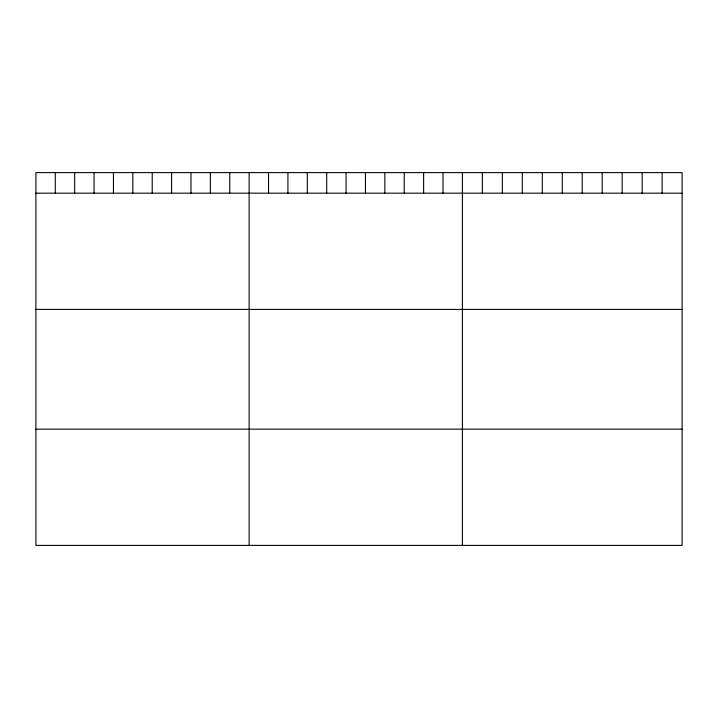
<?xml version="1.0" encoding="UTF-8"?>
<svg xmlns="http://www.w3.org/2000/svg" width="718" height="718" viewBox="0 0 718 718"><rect width="100%" height="100%" fill="white"/><g stroke="black" fill="none" stroke-linecap="round" stroke-linejoin="round"><path stroke-width="1.08" d="M682.1 193.178L682.1 545.384L35.9 545.384L35.9 172.616L682.1 172.616L682.1 193.178L35.9 193.178M35.9 309.404L682.1 309.404M35.9 429.158L682.1 429.158M662.131 172.616L662.131 193.178M642.152 172.616L642.152 193.178M622.183 172.616L622.183 193.178M602.205 172.616L602.205 193.178M582.235 172.616L582.235 193.178M562.257 172.616L562.257 193.178M542.287 172.616L542.287 193.178M522.309 172.616L522.309 193.178M502.34 172.616L502.34 193.178M482.361 172.616L482.361 193.178M462.392 172.616L462.392 545.384M443.006 172.616L443.006 193.178M423.62 172.616L423.62 193.178M404.234 172.616L404.234 193.178M384.848 172.616L384.848 193.178M365.462 172.616L365.462 193.178M346.076 172.616L346.076 193.178M326.69 172.616L326.69 193.178M307.304 172.616L307.304 193.178M287.918 172.616L287.918 193.178M268.532 172.616L268.532 193.178M249.146 172.616L249.146 545.384M229.76 172.616L229.76 193.178M210.374 172.616L210.374 193.178M190.988 172.616L190.988 193.178M171.602 172.616L171.602 193.178M152.216 172.616L152.216 193.178M132.83 172.616L132.83 193.178M113.444 172.616L113.444 193.178M94.058 172.616L94.058 193.178M74.672 172.616L74.672 193.178M55.286 172.616L55.286 193.178"/></g></svg>
